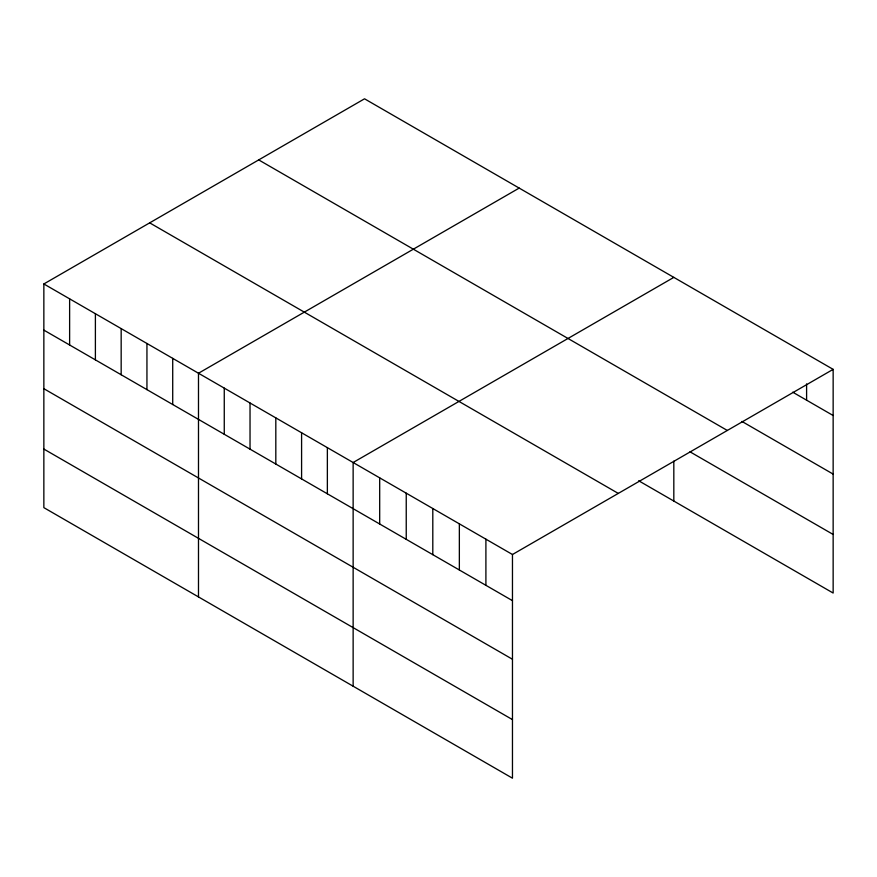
<?xml version="1.0" encoding="UTF-8"?>
<svg xmlns="http://www.w3.org/2000/svg" width="877" height="877" viewBox="0 0 877 877"><rect width="100%" height="100%" fill="white"/><g stroke="black" fill="none" stroke-linecap="round" stroke-linejoin="round"><path stroke-width="1.32" d="M43.85 283.962L512.464 554.505L512.464 778.195L43.85 507.64L43.85 283.962L364.536 98.805L833.15 369.36L833.15 593.038L638.675 480.76M519.184 188.084L198.487 373.24L198.487 596.93M673.821 277.373L353.135 462.519L353.135 686.209M512.464 554.505L833.15 369.36M792.742 392.183L833.15 415.512M741.942 421.442L833.15 474.095M258.715 159.91L727.318 430.454M689.991 451.808L833.15 534.455M149.682 222.857L618.285 493.411M43.85 330.114L512.464 600.657M43.85 388.697L512.464 659.252M43.85 449.057L512.464 719.611M806.599 383.896L806.599 400.186M673.821 461.116L673.821 501.052M485.902 539.18L485.902 585.332M459.351 523.843L459.351 569.995M432.799 508.517L432.799 554.67M406.237 493.181L406.237 539.333M379.686 477.855L379.686 524.007M327.362 447.643L327.362 493.795M301.589 432.756L301.589 478.919M275.816 417.88L275.816 464.032M250.033 403.003L250.033 449.156M224.26 388.116L224.26 434.279M172.714 358.353L172.714 404.516M146.941 343.477L146.941 389.629M121.169 328.601L121.169 374.753M95.396 313.714L95.396 359.877M69.623 298.838L69.623 344.99"/></g></svg>
